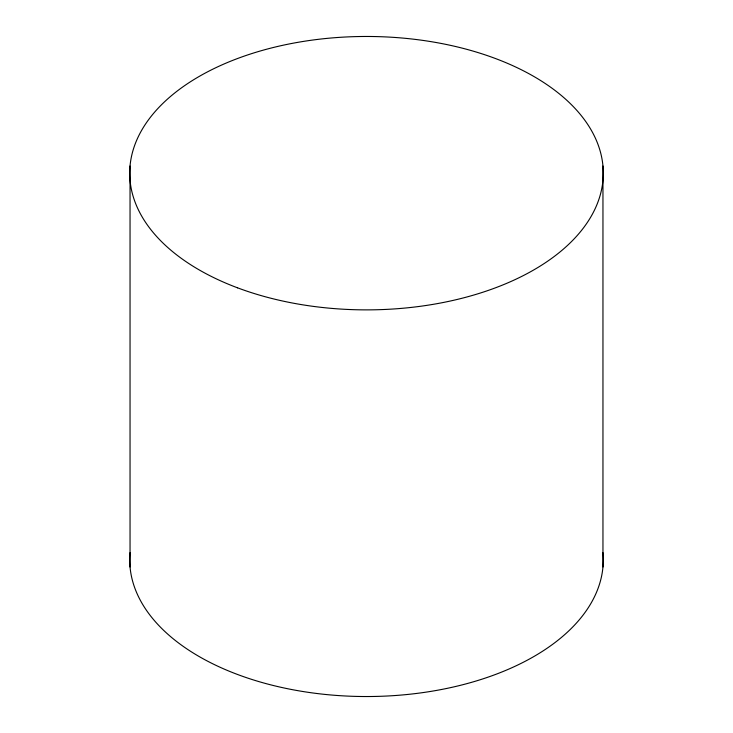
<?xml version="1.0" encoding="UTF-8"?>
<svg xmlns="http://www.w3.org/2000/svg" width="733" height="733" viewBox="0 0 733 733"><rect width="100%" height="100%" fill="white"/><g stroke="black" fill="none" stroke-linecap="round" stroke-linejoin="round"><path stroke-width="1.1" d="M602.957 166.015L602.957 566.985M130.043 166.015L130.043 566.985M602.957 552.682A236.786 136.704 0 0 1 366.5 696.533A236.786 136.704 0 0 1 130.043 552.682M237.538 287.822A236.786 136.704 0 0 0 602.957 180.318A236.786 136.704 0 0 0 259.006 51.365A236.786 136.704 0 0 0 237.538 287.822"/></g></svg>
